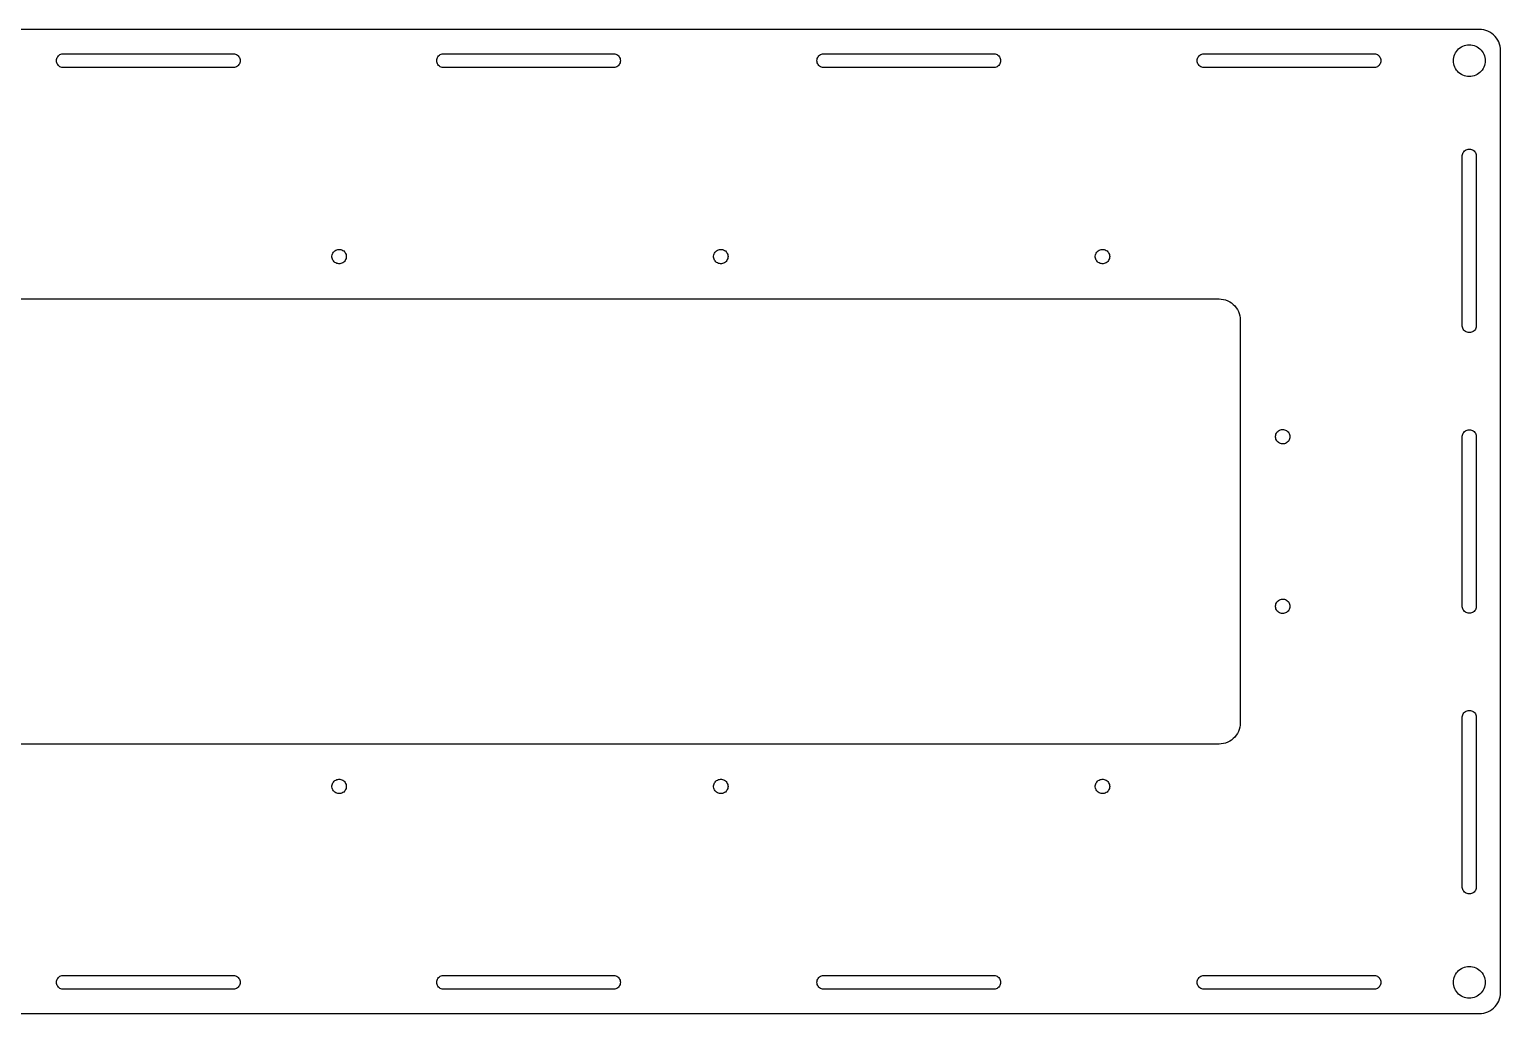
# Model space of a CAD drawing. Header units: metres. Extents: x -319 to 319, y -116 to 116.
# Drawn here: x -28 to 318.9, y -116.1 to 116.1 of the extents above; entities that cross this region are included whole.
import ezdxf

# ---------------------------------------------------------------- set-up
doc = ezdxf.new("R2010")
doc.units = ezdxf.units.M

msp = doc.modelspace()

# ---------------------------------------------------------------- linework, layer by layer
for p, q in [((313.875, 116.075), (-313.875, 116.075)), ((314.398, 116.048), (313.875, 116.075)), ((314.915, 115.966), (314.398, 116.048)), ((315.42, 115.83), (314.915, 115.966)), ((315.909, 115.643), (315.42, 115.83)), ((316.375, 115.405), (315.909, 115.643)), ((316.814, 115.12), (316.375, 115.405)), ((317.221, 114.791), (316.814, 115.12)), ((317.591, 114.421), (317.221, 114.791)), ((308.466, 110.904), (308.713, 111.209)), ((308.713, 111.209), (308.991, 111.487)), ((308.991, 111.487), (309.296, 111.734)), ((309.296, 111.734), (309.625, 111.948)), ((309.625, 111.948), (309.975, 112.126)), ((309.975, 112.126), (310.341, 112.266)), ((310.341, 112.266), (310.72, 112.368)), ((310.72, 112.368), (311.108, 112.429)), ((311.108, 112.429), (311.5, 112.45)), ((311.5, 112.45), (311.892, 112.429)), ((311.892, 112.429), (312.28, 112.368)), ((312.28, 112.368), (312.659, 112.266)), ((312.659, 112.266), (313.025, 112.126)), ((313.025, 112.126), (313.375, 111.948)), ((313.375, 111.948), (313.704, 111.734)), ((313.704, 111.734), (314.009, 111.487)), ((314.009, 111.487), (314.287, 111.209)), ((314.287, 111.209), (314.534, 110.904)), ((317.92, 114.014), (317.591, 114.421)), ((318.205, 113.575), (317.92, 114.014)), ((318.443, 113.109), (318.205, 113.575)), ((318.63, 112.62), (318.443, 113.109)), ((318.766, 112.115), (318.63, 112.62)), ((318.848, 111.598), (318.766, 112.115)), ((318.875, 111.075), (318.848, 111.598)), ((318.875, -111.075), (318.875, 111.075)), ((-21.65, 108.7), (-21.6316, 108.946)), ((-21.6316, 108.454), (-21.65, 108.7)), ((-21.6316, 108.946), (-21.5767, 109.186)), ((-21.5767, 108.214), (-21.6316, 108.454)), ((-21.5767, 109.186), (-21.4866, 109.416)), ((-21.4866, 107.984), (-21.5767, 108.214)), ((-21.4866, 109.416), (-21.3633, 109.629)), ((-21.3633, 107.771), (-21.4866, 107.984)), ((-21.3633, 109.629), (-21.2095, 109.822)), ((-21.2095, 107.578), (-21.3633, 107.771)), ((-21.2095, 109.822), (-21.0287, 109.99)), ((-21.0287, 107.41), (-21.2095, 107.578)), ((-21.0287, 109.99), (-20.825, 110.129)), ((-20.825, 110.129), (-20.6028, 110.236)), ((-20.6028, 110.236), (-20.3672, 110.309)), ((-20.3672, 110.309), (-20.1233, 110.345)), ((-20.1233, 110.345), (20.1233, 110.345)), ((20.1233, 110.345), (20.3672, 110.309)), ((20.3672, 110.309), (20.6028, 110.236)), ((20.6028, 110.236), (20.825, 110.129)), ((20.825, 110.129), (21.0287, 109.99)), ((21.0287, 109.99), (21.2095, 109.822)), ((21.2095, 107.578), (21.0287, 107.41)), ((21.2095, 109.822), (21.3633, 109.629)), ((21.3633, 107.771), (21.2095, 107.578)), ((21.3633, 109.629), (21.4866, 109.416)), ((21.4866, 107.984), (21.3633, 107.771)), ((21.4866, 109.416), (21.5767, 109.186)), ((21.5767, 108.214), (21.4866, 107.984)), ((21.5767, 109.186), (21.6316, 108.946)), ((21.6316, 108.454), (21.5767, 108.214)), ((21.6316, 108.946), (21.65, 108.7)), ((21.65, 108.7), (21.6316, 108.454)), ((68.0167, 108.7), (68.0351, 108.946)), ((68.0351, 108.454), (68.0167, 108.7)), ((68.0351, 108.946), (68.09, 109.186)), ((68.09, 108.214), (68.0351, 108.454)), ((68.09, 109.186), (68.1801, 109.416)), ((68.1801, 107.984), (68.09, 108.214)), ((68.1801, 109.416), (68.3034, 109.629)), ((68.3034, 107.771), (68.1801, 107.984)), ((68.3034, 109.629), (68.4571, 109.822)), ((68.4571, 107.578), (68.3034, 107.771)), ((68.4571, 109.822), (68.6379, 109.99)), ((68.6379, 107.41), (68.4571, 107.578)), ((68.6379, 109.99), (68.8417, 110.129)), ((68.8417, 110.129), (69.0638, 110.236)), ((69.0638, 110.236), (69.2995, 110.309)), ((69.2995, 110.309), (69.5434, 110.345)), ((69.5434, 110.345), (109.79, 110.345)), ((109.79, 110.345), (110.034, 110.309)), ((110.034, 110.309), (110.269, 110.236)), ((110.269, 110.236), (110.492, 110.129)), ((110.492, 110.129), (110.695, 109.99)), ((110.695, 109.99), (110.876, 109.822)), ((110.876, 107.578), (110.695, 107.41)), ((110.876, 109.822), (111.03, 109.629)), ((111.03, 107.771), (110.876, 107.578)), ((111.03, 109.629), (111.153, 109.416)), ((111.153, 107.984), (111.03, 107.771)), ((111.153, 109.416), (111.243, 109.186)), ((111.243, 108.214), (111.153, 107.984)), ((111.243, 109.186), (111.298, 108.946)), ((111.298, 108.454), (111.243, 108.214)), ((111.298, 108.946), (111.317, 108.7)), ((111.317, 108.7), (111.298, 108.454)), ((157.683, 108.7), (157.702, 108.946)), ((157.702, 108.454), (157.683, 108.7)), ((157.702, 108.946), (157.757, 109.186)), ((157.757, 108.214), (157.702, 108.454)), ((157.757, 109.186), (157.847, 109.416)), ((157.847, 107.984), (157.757, 108.214)), ((157.847, 109.416), (157.97, 109.629)), ((157.97, 107.771), (157.847, 107.984)), ((157.97, 109.629), (158.124, 109.822)), ((158.124, 107.578), (157.97, 107.771)), ((158.124, 109.822), (158.305, 109.99)), ((158.305, 107.41), (158.124, 107.578)), ((158.305, 109.99), (158.508, 110.129)), ((158.508, 110.129), (158.731, 110.236)), ((158.731, 110.236), (158.966, 110.309)), ((158.966, 110.309), (159.21, 110.345)), ((159.21, 110.345), (199.457, 110.345)), ((199.457, 110.345), (199.701, 110.309)), ((199.701, 110.309), (199.936, 110.236)), ((199.936, 110.236), (200.158, 110.129)), ((200.158, 110.129), (200.362, 109.99)), ((200.362, 109.99), (200.543, 109.822)), ((200.543, 107.578), (200.362, 107.41)), ((200.543, 109.822), (200.697, 109.629)), ((200.697, 107.771), (200.543, 107.578)), ((200.697, 109.629), (200.82, 109.416)), ((200.82, 107.984), (200.697, 107.771)), ((200.82, 109.416), (200.91, 109.186)), ((200.91, 108.214), (200.82, 107.984)), ((200.91, 109.186), (200.965, 108.946)), ((200.965, 108.454), (200.91, 108.214)), ((200.965, 108.946), (200.983, 108.7)), ((200.983, 108.7), (200.965, 108.454)), ((247.35, 108.7), (247.368, 108.946)), ((247.368, 108.454), (247.35, 108.7)), ((247.368, 108.946), (247.423, 109.186)), ((247.423, 108.214), (247.368, 108.454)), ((247.423, 109.186), (247.513, 109.416)), ((247.513, 107.984), (247.423, 108.214)), ((247.513, 109.416), (247.637, 109.629)), ((247.637, 107.771), (247.513, 107.984)), ((247.637, 109.629), (247.79, 109.822)), ((247.79, 107.578), (247.637, 107.771)), ((247.79, 109.822), (247.971, 109.99)), ((247.971, 107.41), (247.79, 107.578)), ((247.971, 109.99), (248.175, 110.129)), ((248.175, 110.129), (248.397, 110.236)), ((248.397, 110.236), (248.633, 110.309)), ((248.633, 110.309), (248.877, 110.345)), ((248.877, 110.345), (289.123, 110.345)), ((289.123, 110.345), (289.367, 110.309)), ((289.367, 110.309), (289.603, 110.236)), ((289.603, 110.236), (289.825, 110.129)), ((289.825, 110.129), (290.029, 109.99)), ((290.029, 109.99), (290.21, 109.822)), ((290.21, 107.578), (290.029, 107.41)), ((290.21, 109.822), (290.363, 109.629)), ((290.363, 107.771), (290.21, 107.578)), ((290.363, 109.629), (290.487, 109.416)), ((290.487, 107.984), (290.363, 107.771)), ((290.487, 109.416), (290.577, 109.186)), ((290.577, 108.214), (290.487, 107.984)), ((290.577, 109.186), (290.632, 108.946)), ((290.632, 108.454), (290.577, 108.214)), ((290.632, 108.946), (290.65, 108.7)), ((290.65, 108.7), (290.632, 108.454)), ((307.75, 108.7), (307.771, 109.092)), ((307.771, 108.308), (307.75, 108.7)), ((307.771, 109.092), (307.832, 109.48)), ((307.832, 107.92), (307.771, 108.308)), ((307.832, 109.48), (307.934, 109.859)), ((307.934, 107.541), (307.832, 107.92)), ((307.934, 109.859), (308.074, 110.225)), ((308.074, 107.175), (307.934, 107.541)), ((308.074, 110.225), (308.252, 110.575)), ((308.252, 110.575), (308.466, 110.904)), ((314.534, 110.904), (314.748, 110.575)), ((314.748, 110.575), (314.926, 110.225)), ((314.926, 110.225), (315.066, 109.859)), ((315.066, 107.541), (314.926, 107.175)), ((315.066, 109.859), (315.168, 109.48)), ((315.168, 107.92), (315.066, 107.541)), ((315.168, 109.48), (315.229, 109.092)), ((315.229, 108.308), (315.168, 107.92)), ((315.229, 109.092), (315.25, 108.7)), ((315.25, 108.7), (315.229, 108.308)), ((-20.825, 107.271), (-21.0287, 107.41)), ((-20.6028, 107.164), (-20.825, 107.271)), ((-20.3672, 107.091), (-20.6028, 107.164)), ((-20.1233, 107.055), (-20.3672, 107.091)), ((20.1233, 107.055), (-20.1233, 107.055)), ((20.3672, 107.091), (20.1233, 107.055)), ((20.6028, 107.164), (20.3672, 107.091)), ((20.825, 107.271), (20.6028, 107.164)), ((21.0287, 107.41), (20.825, 107.271)), ((68.8417, 107.271), (68.6379, 107.41)), ((69.0638, 107.164), (68.8417, 107.271)), ((69.2995, 107.091), (69.0638, 107.164)), ((69.5434, 107.055), (69.2995, 107.091)), ((109.79, 107.055), (69.5434, 107.055)), ((110.034, 107.091), (109.79, 107.055)), ((110.269, 107.164), (110.034, 107.091)), ((110.492, 107.271), (110.269, 107.164)), ((110.695, 107.41), (110.492, 107.271)), ((158.508, 107.271), (158.305, 107.41)), ((158.731, 107.164), (158.508, 107.271)), ((158.966, 107.091), (158.731, 107.164)), ((159.21, 107.055), (158.966, 107.091)), ((199.457, 107.055), (159.21, 107.055)), ((199.701, 107.091), (199.457, 107.055)), ((199.936, 107.164), (199.701, 107.091)), ((200.158, 107.271), (199.936, 107.164)), ((200.362, 107.41), (200.158, 107.271)), ((248.175, 107.271), (247.971, 107.41)), ((248.397, 107.164), (248.175, 107.271)), ((248.633, 107.091), (248.397, 107.164)), ((248.877, 107.055), (248.633, 107.091)), ((289.123, 107.055), (248.877, 107.055)), ((289.367, 107.091), (289.123, 107.055)), ((289.603, 107.164), (289.367, 107.091)), ((289.825, 107.271), (289.603, 107.164)), ((290.029, 107.41), (289.825, 107.271)), ((308.252, 106.825), (308.074, 107.175)), ((308.466, 106.496), (308.252, 106.825)), ((308.713, 106.191), (308.466, 106.496)), ((308.991, 105.913), (308.713, 106.191)), ((309.296, 105.666), (308.991, 105.913)), ((309.625, 105.452), (309.296, 105.666)), ((309.975, 105.274), (309.625, 105.452)), ((310.341, 105.134), (309.975, 105.274)), ((310.72, 105.032), (310.341, 105.134)), ((311.108, 104.971), (310.72, 105.032)), ((311.5, 104.95), (311.108, 104.971)), ((311.892, 104.971), (311.5, 104.95)), ((312.28, 105.032), (311.892, 104.971)), ((312.659, 105.134), (312.28, 105.032)), ((313.025, 105.274), (312.659, 105.134)), ((313.375, 105.452), (313.025, 105.274)), ((313.704, 105.666), (313.375, 105.452)), ((314.009, 105.913), (313.704, 105.666)), ((314.287, 106.191), (314.009, 105.913)), ((314.534, 106.496), (314.287, 106.191)), ((314.748, 106.825), (314.534, 106.496)), ((314.926, 107.175), (314.748, 106.825)), ((309.891, 86.5672), (309.964, 86.8028)), ((309.964, 86.8028), (310.071, 87.025)), ((310.071, 87.025), (310.21, 87.2288)), ((310.21, 87.2288), (310.378, 87.4095)), ((310.378, 87.4095), (310.571, 87.5633)), ((310.571, 87.5633), (310.784, 87.6866)), ((310.784, 87.6866), (311.014, 87.7767)), ((311.014, 87.7767), (311.254, 87.8316)), ((311.254, 87.8316), (311.5, 87.85)), ((311.5, 87.85), (311.746, 87.8316)), ((311.746, 87.8316), (311.986, 87.7767)), ((311.986, 87.7767), (312.216, 87.6866)), ((312.216, 87.6866), (312.429, 87.5633)), ((312.429, 87.5633), (312.622, 87.4095)), ((312.622, 87.4095), (312.79, 87.2288)), ((312.79, 87.2288), (312.929, 87.025)), ((312.929, 87.025), (313.036, 86.8028)), ((313.036, 86.8028), (313.109, 86.5672)), ((309.855, 86.3233), (309.891, 86.5672)), ((309.855, 46.0767), (309.855, 86.3233)), ((313.109, 86.5672), (313.145, 86.3233)), ((313.145, 86.3233), (313.145, 46.0767)), ((43.3045, 62.6241), (43.3407, 62.8696)), ((43.3045, 62.3759), (43.3045, 62.6241)), ((43.3407, 62.8696), (43.4122, 63.1073)), ((43.4122, 63.1073), (43.5175, 63.332)), ((43.5175, 63.332), (43.6544, 63.539)), ((43.6544, 63.539), (43.8201, 63.7238)), ((43.8201, 63.7238), (44.0108, 63.8826)), ((44.0108, 63.8826), (44.2227, 64.0119)), ((44.2227, 64.0119), (44.4511, 64.1089)), ((44.4511, 64.1089), (44.6912, 64.1717)), ((44.6912, 64.1717), (44.9379, 64.1989)), ((44.9379, 64.1989), (45.1859, 64.1898)), ((45.1859, 64.1898), (45.43, 64.1447)), ((45.43, 64.1447), (45.6649, 64.0646)), ((45.6649, 64.0646), (45.8856, 63.9511)), ((45.8856, 63.9511), (46.0874, 63.8067)), ((46.0874, 63.8067), (46.2661, 63.6344)), ((46.2661, 63.6344), (46.4178, 63.438)), ((46.4178, 63.438), (46.5393, 63.2216)), ((46.5393, 63.2216), (46.6279, 62.9898)), ((46.6279, 62.9898), (46.6819, 62.7475)), ((46.6819, 62.7475), (46.7, 62.5)), ((46.7, 62.5), (46.6819, 62.2525)), ((133.305, 62.6241), (133.341, 62.8696)), ((133.305, 62.3759), (133.305, 62.6241)), ((133.341, 62.8696), (133.412, 63.1073)), ((133.412, 63.1073), (133.518, 63.332)), ((133.518, 63.332), (133.654, 63.539)), ((133.654, 63.539), (133.82, 63.7238)), ((133.82, 63.7238), (134.011, 63.8826)), ((134.011, 63.8826), (134.223, 64.0119)), ((134.223, 64.0119), (134.451, 64.1089)), ((134.451, 64.1089), (134.691, 64.1717)), ((134.691, 64.1717), (134.938, 64.1989)), ((134.938, 64.1989), (135.186, 64.1898)), ((135.186, 64.1898), (135.43, 64.1447)), ((135.43, 64.1447), (135.665, 64.0646)), ((135.665, 64.0646), (135.886, 63.9511)), ((135.886, 63.9511), (136.087, 63.8067)), ((136.087, 63.8067), (136.266, 63.6344)), ((136.266, 63.6344), (136.418, 63.438)), ((136.418, 63.438), (136.539, 63.2216)), ((136.539, 63.2216), (136.628, 62.9898)), ((136.628, 62.9898), (136.682, 62.7475)), ((136.682, 62.7475), (136.7, 62.5)), ((136.7, 62.5), (136.682, 62.2525)), ((223.305, 62.6241), (223.341, 62.8696)), ((223.305, 62.3759), (223.305, 62.6241)), ((223.341, 62.8696), (223.412, 63.1073)), ((223.412, 63.1073), (223.518, 63.332)), ((223.518, 63.332), (223.654, 63.539)), ((223.654, 63.539), (223.82, 63.7238)), ((223.82, 63.7238), (224.011, 63.8826)), ((224.011, 63.8826), (224.223, 64.0119)), ((224.223, 64.0119), (224.451, 64.1089)), ((224.451, 64.1089), (224.691, 64.1717)), ((224.691, 64.1717), (224.938, 64.1989)), ((224.938, 64.1989), (225.186, 64.1898)), ((225.186, 64.1898), (225.43, 64.1447)), ((225.43, 64.1447), (225.665, 64.0646)), ((225.665, 64.0646), (225.886, 63.9511)), ((225.886, 63.9511), (226.087, 63.8067)), ((226.087, 63.8067), (226.266, 63.6344)), ((226.266, 63.6344), (226.418, 63.438)), ((226.418, 63.438), (226.539, 63.2216)), ((226.539, 63.2216), (226.628, 62.9898)), ((226.628, 62.9898), (226.682, 62.7475)), ((226.682, 62.7475), (226.7, 62.5)), ((226.7, 62.5), (226.682, 62.2525)), ((43.3407, 62.1304), (43.3045, 62.3759)), ((43.4122, 61.8927), (43.3407, 62.1304)), ((43.5175, 61.668), (43.4122, 61.8927)), ((43.6544, 61.461), (43.5175, 61.668)), ((43.8201, 61.2762), (43.6544, 61.461)), ((44.0108, 61.1174), (43.8201, 61.2762)), ((44.2227, 60.9881), (44.0108, 61.1174)), ((44.4511, 60.8911), (44.2227, 60.9881)), ((44.6912, 60.8283), (44.4511, 60.8911)), ((44.9379, 60.8011), (44.6912, 60.8283)), ((45.1859, 60.8102), (44.9379, 60.8011)), ((45.43, 60.8553), (45.1859, 60.8102)), ((45.6649, 60.9354), (45.43, 60.8553)), ((45.8856, 61.0489), (45.6649, 60.9354)), ((46.0874, 61.1933), (45.8856, 61.0489)), ((46.2661, 61.3656), (46.0874, 61.1933)), ((46.4178, 61.562), (46.2661, 61.3656)), ((46.5393, 61.7784), (46.4178, 61.562)), ((46.6279, 62.0102), (46.5393, 61.7784)), ((46.6819, 62.2525), (46.6279, 62.0102)), ((133.341, 62.1304), (133.305, 62.3759)), ((133.412, 61.8927), (133.341, 62.1304)), ((133.518, 61.668), (133.412, 61.8927)), ((133.654, 61.461), (133.518, 61.668)), ((133.82, 61.2762), (133.654, 61.461)), ((134.011, 61.1174), (133.82, 61.2762)), ((134.223, 60.9881), (134.011, 61.1174)), ((134.451, 60.8911), (134.223, 60.9881)), ((134.691, 60.8283), (134.451, 60.8911)), ((134.938, 60.8011), (134.691, 60.8283)), ((135.186, 60.8102), (134.938, 60.8011)), ((135.43, 60.8553), (135.186, 60.8102)), ((135.665, 60.9354), (135.43, 60.8553)), ((135.886, 61.0489), (135.665, 60.9354)), ((136.087, 61.1933), (135.886, 61.0489)), ((136.266, 61.3656), (136.087, 61.1933)), ((136.418, 61.562), (136.266, 61.3656)), ((136.539, 61.7784), (136.418, 61.562)), ((136.628, 62.0102), (136.539, 61.7784)), ((136.682, 62.2525), (136.628, 62.0102)), ((223.341, 62.1304), (223.305, 62.3759)), ((223.412, 61.8927), (223.341, 62.1304)), ((223.518, 61.668), (223.412, 61.8927)), ((223.654, 61.461), (223.518, 61.668)), ((223.82, 61.2762), (223.654, 61.461)), ((224.011, 61.1174), (223.82, 61.2762)), ((224.223, 60.9881), (224.011, 61.1174)), ((224.451, 60.8911), (224.223, 60.9881)), ((224.691, 60.8283), (224.451, 60.8911)), ((224.938, 60.8011), (224.691, 60.8283)), ((225.186, 60.8102), (224.938, 60.8011)), ((225.43, 60.8553), (225.186, 60.8102)), ((225.665, 60.9354), (225.43, 60.8553)), ((225.886, 61.0489), (225.665, 60.9354)), ((226.087, 61.1933), (225.886, 61.0489)), ((226.266, 61.3656), (226.087, 61.1933)), ((226.418, 61.562), (226.266, 61.3656)), ((226.539, 61.7784), (226.418, 61.562)), ((226.628, 62.0102), (226.539, 61.7784)), ((226.682, 62.2525), (226.628, 62.0102)), ((-252.5, 52.5), (252.5, 52.5)), ((252.5, 52.5), (253.023, 52.4726)), ((253.023, 52.4726), (253.54, 52.3907)), ((253.54, 52.3907), (254.045, 52.2553)), ((254.045, 52.2553), (254.534, 52.0677)), ((254.534, 52.0677), (255, 51.8301)), ((255, 51.8301), (255.439, 51.5451)), ((255.439, 51.5451), (255.846, 51.2157)), ((255.846, 51.2157), (256.216, 50.8457)), ((256.216, 50.8457), (256.545, 50.4389)), ((256.545, 50.4389), (256.83, 50)), ((256.83, 50), (257.068, 49.5337)), ((257.068, 49.5337), (257.255, 49.0451)), ((257.255, 49.0451), (257.391, 48.5396)), ((257.391, 48.5396), (257.473, 48.0226)), ((257.473, 48.0226), (257.5, 47.5)), ((257.5, 47.5), (257.5, -47.5)), ((309.891, 45.8328), (309.855, 46.0767)), ((309.964, 45.5972), (309.891, 45.8328)), ((310.071, 45.375), (309.964, 45.5972)), ((310.21, 45.1712), (310.071, 45.375)), ((310.378, 44.9905), (310.21, 45.1712)), ((312.79, 45.1712), (312.622, 44.9905)), ((312.929, 45.375), (312.79, 45.1712)), ((313.036, 45.5972), (312.929, 45.375)), ((313.109, 45.8328), (313.036, 45.5972)), ((313.145, 46.0767), (313.109, 45.8328)), ((310.571, 44.8367), (310.378, 44.9905)), ((310.784, 44.7134), (310.571, 44.8367)), ((311.014, 44.6233), (310.784, 44.7134)), ((311.254, 44.5684), (311.014, 44.6233)), ((311.5, 44.55), (311.254, 44.5684)), ((311.746, 44.5684), (311.5, 44.55)), ((311.986, 44.6233), (311.746, 44.5684)), ((312.216, 44.7134), (311.986, 44.6233)), ((312.429, 44.8367), (312.216, 44.7134)), ((312.622, 44.9905), (312.429, 44.8367)), ((265.912, 20.6073), (266.018, 20.832)), ((266.018, 20.832), (266.154, 21.039)), ((266.154, 21.039), (266.32, 21.2238)), ((266.32, 21.2238), (266.511, 21.3826)), ((266.511, 21.3826), (266.723, 21.5119)), ((266.723, 21.5119), (266.951, 21.6089)), ((266.951, 21.6089), (267.191, 21.6717)), ((267.191, 21.6717), (267.438, 21.6989)), ((267.438, 21.6989), (267.686, 21.6898)), ((267.686, 21.6898), (267.93, 21.6447)), ((267.93, 21.6447), (268.165, 21.5646)), ((268.165, 21.5646), (268.386, 21.4511)), ((268.386, 21.4511), (268.587, 21.3067)), ((268.587, 21.3067), (268.766, 21.1344)), ((268.766, 21.1344), (268.918, 20.938)), ((268.918, 20.938), (269.039, 20.7216)), ((309.964, 20.6028), (310.071, 20.825)), ((310.071, 20.825), (310.21, 21.0287)), ((310.21, 21.0287), (310.378, 21.2095)), ((310.378, 21.2095), (310.571, 21.3633)), ((310.571, 21.3633), (310.784, 21.4866)), ((310.784, 21.4866), (311.014, 21.5767)), ((311.014, 21.5767), (311.254, 21.6316)), ((311.254, 21.6316), (311.5, 21.65)), ((311.5, 21.65), (311.746, 21.6316)), ((311.746, 21.6316), (311.986, 21.5767)), ((311.986, 21.5767), (312.216, 21.4866)), ((312.216, 21.4866), (312.429, 21.3633)), ((312.429, 21.3633), (312.622, 21.2095)), ((312.622, 21.2095), (312.79, 21.0287)), ((312.79, 21.0287), (312.929, 20.825)), ((312.929, 20.825), (313.036, 20.6028)), ((265.805, 20.1241), (265.841, 20.3696)), ((265.805, 19.8759), (265.805, 20.1241)), ((265.841, 19.6304), (265.805, 19.8759)), ((265.841, 20.3696), (265.912, 20.6073)), ((265.912, 19.3927), (265.841, 19.6304)), ((266.018, 19.168), (265.912, 19.3927)), ((266.154, 18.961), (266.018, 19.168)), ((266.32, 18.7762), (266.154, 18.961)), ((266.511, 18.6174), (266.32, 18.7762)), ((266.723, 18.4881), (266.511, 18.6174)), ((266.951, 18.3911), (266.723, 18.4881)), ((267.191, 18.3283), (266.951, 18.3911)), ((267.438, 18.3011), (267.191, 18.3283)), ((267.686, 18.3102), (267.438, 18.3011)), ((267.93, 18.3553), (267.686, 18.3102)), ((268.165, 18.4354), (267.93, 18.3553)), ((268.386, 18.5489), (268.165, 18.4354)), ((268.587, 18.6933), (268.386, 18.5489)), ((268.766, 18.8656), (268.587, 18.6933)), ((268.918, 19.062), (268.766, 18.8656)), ((269.039, 19.2784), (268.918, 19.062)), ((269.039, 20.7216), (269.128, 20.4898)), ((269.128, 19.5102), (269.039, 19.2784)), ((269.128, 20.4898), (269.182, 20.2475)), ((269.182, 19.7525), (269.128, 19.5102)), ((269.182, 20.2475), (269.2, 20)), ((269.2, 20), (269.182, 19.7525)), ((309.855, 20.1233), (309.891, 20.3672)), ((309.855, -20.1233), (309.855, 20.1233)), ((309.891, 20.3672), (309.964, 20.6028)), ((313.036, 20.6028), (313.109, 20.3672)), ((313.109, 20.3672), (313.145, 20.1233)), ((313.145, 20.1233), (313.145, -20.1233)), ((265.805, -19.8759), (265.841, -19.6304)), ((265.805, -20.1241), (265.805, -19.8759)), ((265.841, -20.3696), (265.805, -20.1241)), ((265.841, -19.6304), (265.912, -19.3927)), ((265.912, -20.6073), (265.841, -20.3696)), ((265.912, -19.3927), (266.018, -19.168)), ((266.018, -20.832), (265.912, -20.6073)), ((266.018, -19.168), (266.154, -18.961)), ((266.154, -18.961), (266.32, -18.7762)), ((266.32, -18.7762), (266.511, -18.6174)), ((266.511, -18.6174), (266.723, -18.4881)), ((266.723, -18.4881), (266.951, -18.3911)), ((266.951, -18.3911), (267.191, -18.3283)), ((267.191, -18.3283), (267.438, -18.3011)), ((267.438, -18.3011), (267.686, -18.3102)), ((267.686, -18.3102), (267.93, -18.3553)), ((267.93, -18.3553), (268.165, -18.4354)), ((268.165, -18.4354), (268.386, -18.5489)), ((268.386, -18.5489), (268.587, -18.6933)), ((268.587, -18.6933), (268.766, -18.8656)), ((268.766, -18.8656), (268.918, -19.062)), ((268.918, -19.062), (269.039, -19.2784)), ((269.039, -20.7216), (268.918, -20.938)), ((269.039, -19.2784), (269.128, -19.5102)), ((269.128, -20.4898), (269.039, -20.7216)), ((269.128, -19.5102), (269.182, -19.7525)), ((269.182, -20.2475), (269.128, -20.4898)), ((269.182, -19.7525), (269.2, -20)), ((269.2, -20), (269.182, -20.2475)), ((309.891, -20.3672), (309.855, -20.1233)), ((309.964, -20.6028), (309.891, -20.3672)), ((310.071, -20.825), (309.964, -20.6028)), ((313.036, -20.6028), (312.929, -20.825)), ((313.109, -20.3672), (313.036, -20.6028)), ((313.145, -20.1233), (313.109, -20.3672)), ((266.154, -21.039), (266.018, -20.832)), ((266.32, -21.2238), (266.154, -21.039)), ((266.511, -21.3826), (266.32, -21.2238)), ((266.723, -21.5119), (266.511, -21.3826)), ((266.951, -21.6089), (266.723, -21.5119)), ((267.191, -21.6717), (266.951, -21.6089)), ((267.438, -21.6989), (267.191, -21.6717)), ((267.686, -21.6898), (267.438, -21.6989)), ((267.93, -21.6447), (267.686, -21.6898)), ((268.165, -21.5646), (267.93, -21.6447)), ((268.386, -21.4511), (268.165, -21.5646)), ((268.587, -21.3067), (268.386, -21.4511)), ((268.766, -21.1344), (268.587, -21.3067)), ((268.918, -20.938), (268.766, -21.1344)), ((310.21, -21.0287), (310.071, -20.825)), ((310.378, -21.2095), (310.21, -21.0287)), ((310.571, -21.3633), (310.378, -21.2095)), ((310.784, -21.4866), (310.571, -21.3633)), ((311.014, -21.5767), (310.784, -21.4866)), ((311.254, -21.6316), (311.014, -21.5767)), ((311.5, -21.65), (311.254, -21.6316)), ((311.746, -21.6316), (311.5, -21.65)), ((311.986, -21.5767), (311.746, -21.6316)), ((312.216, -21.4866), (311.986, -21.5767)), ((312.429, -21.3633), (312.216, -21.4866)), ((312.622, -21.2095), (312.429, -21.3633)), ((312.79, -21.0287), (312.622, -21.2095)), ((312.929, -20.825), (312.79, -21.0287)), ((310.21, -45.1712), (310.378, -44.9905)), ((310.378, -44.9905), (310.571, -44.8367)), ((310.571, -44.8367), (310.784, -44.7134)), ((310.784, -44.7134), (311.014, -44.6233)), ((311.014, -44.6233), (311.254, -44.5684)), ((311.254, -44.5684), (311.5, -44.55)), ((311.5, -44.55), (311.746, -44.5684)), ((311.746, -44.5684), (311.986, -44.6233)), ((311.986, -44.6233), (312.216, -44.7134)), ((312.216, -44.7134), (312.429, -44.8367)), ((312.429, -44.8367), (312.622, -44.9905)), ((312.622, -44.9905), (312.79, -45.1712)), ((257.391, -48.5396), (257.255, -49.0451)), ((257.473, -48.0226), (257.391, -48.5396)), ((257.5, -47.5), (257.473, -48.0226)), ((309.855, -46.0767), (309.891, -45.8328)), ((309.855, -86.3233), (309.855, -46.0767)), ((309.891, -45.8328), (309.964, -45.5972)), ((309.964, -45.5972), (310.071, -45.375)), ((310.071, -45.375), (310.21, -45.1712)), ((312.79, -45.1712), (312.929, -45.375)), ((312.929, -45.375), (313.036, -45.5972)), ((313.036, -45.5972), (313.109, -45.8328)), ((313.109, -45.8328), (313.145, -46.0767)), ((313.145, -46.0767), (313.145, -86.3233)), ((255, -51.8301), (254.534, -52.0677)), ((255.439, -51.5451), (255, -51.8301)), ((255.846, -51.2157), (255.439, -51.5451)), ((256.216, -50.8457), (255.846, -51.2157)), ((256.545, -50.4389), (256.216, -50.8457)), ((256.83, -50), (256.545, -50.4389)), ((257.068, -49.5337), (256.83, -50)), ((257.255, -49.0451), (257.068, -49.5337)), ((252.5, -52.5), (-252.5, -52.5)), ((253.023, -52.4726), (252.5, -52.5)), ((253.54, -52.3907), (253.023, -52.4726)), ((254.045, -52.2553), (253.54, -52.3907)), ((254.534, -52.0677), (254.045, -52.2553)), ((43.3045, -62.3759), (43.3407, -62.1304)), ((43.3045, -62.6241), (43.3045, -62.3759)), ((43.3407, -62.1304), (43.4122, -61.8927)), ((43.4122, -61.8927), (43.5175, -61.668)), ((43.5175, -61.668), (43.6544, -61.461)), ((43.6544, -61.461), (43.8201, -61.2762)), ((43.8201, -61.2762), (44.0108, -61.1174)), ((44.0108, -61.1174), (44.2227, -60.9881)), ((44.2227, -60.9881), (44.4511, -60.8911)), ((44.4511, -60.8911), (44.6912, -60.8283)), ((44.6912, -60.8283), (44.9379, -60.8011)), ((44.9379, -60.8011), (45.1859, -60.8102)), ((45.1859, -60.8102), (45.43, -60.8553)), ((45.43, -60.8553), (45.6649, -60.9354)), ((45.6649, -60.9354), (45.8856, -61.0489)), ((45.8856, -61.0489), (46.0874, -61.1933)), ((46.0874, -61.1933), (46.2661, -61.3656)), ((46.2661, -61.3656), (46.4178, -61.562)), ((46.4178, -61.562), (46.5393, -61.7784)), ((46.5393, -61.7784), (46.6279, -62.0102)), ((46.6279, -62.0102), (46.6819, -62.2525)), ((46.6819, -62.2525), (46.7, -62.5)), ((133.305, -62.3759), (133.341, -62.1304)), ((133.305, -62.6241), (133.305, -62.3759)), ((133.341, -62.1304), (133.412, -61.8927)), ((133.412, -61.8927), (133.518, -61.668)), ((133.518, -61.668), (133.654, -61.461)), ((133.654, -61.461), (133.82, -61.2762)), ((133.82, -61.2762), (134.011, -61.1174)), ((134.011, -61.1174), (134.223, -60.9881)), ((134.223, -60.9881), (134.451, -60.8911)), ((134.451, -60.8911), (134.691, -60.8283)), ((134.691, -60.8283), (134.938, -60.8011)), ((134.938, -60.8011), (135.186, -60.8102)), ((135.186, -60.8102), (135.43, -60.8553)), ((135.43, -60.8553), (135.665, -60.9354)), ((135.665, -60.9354), (135.886, -61.0489)), ((135.886, -61.0489), (136.087, -61.1933)), ((136.087, -61.1933), (136.266, -61.3656)), ((136.266, -61.3656), (136.418, -61.562)), ((136.418, -61.562), (136.539, -61.7784)), ((136.539, -61.7784), (136.628, -62.0102)), ((136.628, -62.0102), (136.682, -62.2525)), ((136.682, -62.2525), (136.7, -62.5)), ((223.305, -62.3759), (223.341, -62.1304)), ((223.305, -62.6241), (223.305, -62.3759)), ((223.341, -62.1304), (223.412, -61.8927)), ((223.412, -61.8927), (223.518, -61.668)), ((223.518, -61.668), (223.654, -61.461)), ((223.654, -61.461), (223.82, -61.2762)), ((223.82, -61.2762), (224.011, -61.1174)), ((224.011, -61.1174), (224.223, -60.9881)), ((224.223, -60.9881), (224.451, -60.8911)), ((224.451, -60.8911), (224.691, -60.8283)), ((224.691, -60.8283), (224.938, -60.8011)), ((224.938, -60.8011), (225.186, -60.8102)), ((225.186, -60.8102), (225.43, -60.8553)), ((225.43, -60.8553), (225.665, -60.9354)), ((225.665, -60.9354), (225.886, -61.0489)), ((225.886, -61.0489), (226.087, -61.1933)), ((226.087, -61.1933), (226.266, -61.3656)), ((226.266, -61.3656), (226.418, -61.562)), ((226.418, -61.562), (226.539, -61.7784)), ((226.539, -61.7784), (226.628, -62.0102)), ((226.628, -62.0102), (226.682, -62.2525)), ((226.682, -62.2525), (226.7, -62.5)), ((43.3407, -62.8696), (43.3045, -62.6241)), ((43.4122, -63.1073), (43.3407, -62.8696)), ((43.5175, -63.332), (43.4122, -63.1073)), ((43.6544, -63.539), (43.5175, -63.332)), ((43.8201, -63.7238), (43.6544, -63.539)), ((44.0108, -63.8826), (43.8201, -63.7238)), ((44.2227, -64.0119), (44.0108, -63.8826)), ((44.4511, -64.1089), (44.2227, -64.0119)), ((44.6912, -64.1717), (44.4511, -64.1089)), ((44.9379, -64.1989), (44.6912, -64.1717)), ((45.1859, -64.1898), (44.9379, -64.1989)), ((45.43, -64.1447), (45.1859, -64.1898)), ((45.6649, -64.0646), (45.43, -64.1447)), ((45.8856, -63.9511), (45.6649, -64.0646)), ((46.0874, -63.8067), (45.8856, -63.9511)), ((46.2661, -63.6344), (46.0874, -63.8067)), ((46.4178, -63.438), (46.2661, -63.6344)), ((46.5393, -63.2216), (46.4178, -63.438)), ((46.6279, -62.9898), (46.5393, -63.2216)), ((46.6819, -62.7475), (46.6279, -62.9898)), ((46.7, -62.5), (46.6819, -62.7475)), ((133.341, -62.8696), (133.305, -62.6241)), ((133.412, -63.1073), (133.341, -62.8696)), ((133.518, -63.332), (133.412, -63.1073)), ((133.654, -63.539), (133.518, -63.332)), ((133.82, -63.7238), (133.654, -63.539)), ((134.011, -63.8826), (133.82, -63.7238)), ((134.223, -64.0119), (134.011, -63.8826)), ((134.451, -64.1089), (134.223, -64.0119)), ((134.691, -64.1717), (134.451, -64.1089)), ((134.938, -64.1989), (134.691, -64.1717)), ((135.186, -64.1898), (134.938, -64.1989)), ((135.43, -64.1447), (135.186, -64.1898)), ((135.665, -64.0646), (135.43, -64.1447)), ((135.886, -63.9511), (135.665, -64.0646)), ((136.087, -63.8067), (135.886, -63.9511)), ((136.266, -63.6344), (136.087, -63.8067)), ((136.418, -63.438), (136.266, -63.6344)), ((136.539, -63.2216), (136.418, -63.438)), ((136.628, -62.9898), (136.539, -63.2216)), ((136.682, -62.7475), (136.628, -62.9898)), ((136.7, -62.5), (136.682, -62.7475)), ((223.341, -62.8696), (223.305, -62.6241)), ((223.412, -63.1073), (223.341, -62.8696)), ((223.518, -63.332), (223.412, -63.1073)), ((223.654, -63.539), (223.518, -63.332)), ((223.82, -63.7238), (223.654, -63.539)), ((224.011, -63.8826), (223.82, -63.7238)), ((224.223, -64.0119), (224.011, -63.8826)), ((224.451, -64.1089), (224.223, -64.0119)), ((224.691, -64.1717), (224.451, -64.1089)), ((224.938, -64.1989), (224.691, -64.1717)), ((225.186, -64.1898), (224.938, -64.1989)), ((225.43, -64.1447), (225.186, -64.1898)), ((225.665, -64.0646), (225.43, -64.1447)), ((225.886, -63.9511), (225.665, -64.0646)), ((226.087, -63.8067), (225.886, -63.9511)), ((226.266, -63.6344), (226.087, -63.8067)), ((226.418, -63.438), (226.266, -63.6344)), ((226.539, -63.2216), (226.418, -63.438)), ((226.628, -62.9898), (226.539, -63.2216)), ((226.682, -62.7475), (226.628, -62.9898)), ((226.7, -62.5), (226.682, -62.7475)), ((309.891, -86.5672), (309.855, -86.3233)), ((309.964, -86.8028), (309.891, -86.5672)), ((313.109, -86.5672), (313.036, -86.8028)), ((313.145, -86.3233), (313.109, -86.5672)), ((310.071, -87.025), (309.964, -86.8028)), ((310.21, -87.2288), (310.071, -87.025)), ((310.378, -87.4095), (310.21, -87.2288)), ((310.571, -87.5633), (310.378, -87.4095)), ((310.784, -87.6866), (310.571, -87.5633)), ((311.014, -87.7767), (310.784, -87.6866)), ((311.254, -87.8316), (311.014, -87.7767)), ((311.5, -87.85), (311.254, -87.8316)), ((311.746, -87.8316), (311.5, -87.85)), ((311.986, -87.7767), (311.746, -87.8316)), ((312.216, -87.6866), (311.986, -87.7767)), ((312.429, -87.5633), (312.216, -87.6866)), ((312.622, -87.4095), (312.429, -87.5633)), ((312.79, -87.2288), (312.622, -87.4095)), ((312.929, -87.025), (312.79, -87.2288)), ((313.036, -86.8028), (312.929, -87.025)), ((-21.2095, -107.578), (-21.0287, -107.41)), ((-21.0287, -107.41), (-20.825, -107.271)), ((-20.825, -107.271), (-20.6028, -107.164)), ((-20.6028, -107.164), (-20.3672, -107.091)), ((-20.3672, -107.091), (-20.1233, -107.055)), ((-20.1233, -107.055), (20.1233, -107.055)), ((20.1233, -107.055), (20.3672, -107.091)), ((20.3672, -107.091), (20.6028, -107.164)), ((20.6028, -107.164), (20.825, -107.271)), ((20.825, -107.271), (21.0287, -107.41)), ((21.0287, -107.41), (21.2095, -107.578)), ((68.4571, -107.578), (68.6379, -107.41)), ((68.6379, -107.41), (68.8417, -107.271)), ((68.8417, -107.271), (69.0638, -107.164)), ((69.0638, -107.164), (69.2995, -107.091)), ((69.2995, -107.091), (69.5434, -107.055)), ((69.5434, -107.055), (109.79, -107.055)), ((109.79, -107.055), (110.034, -107.091)), ((110.034, -107.091), (110.269, -107.164)), ((110.269, -107.164), (110.492, -107.271)), ((110.492, -107.271), (110.695, -107.41)), ((110.695, -107.41), (110.876, -107.578)), ((158.124, -107.578), (158.305, -107.41)), ((158.305, -107.41), (158.508, -107.271)), ((158.508, -107.271), (158.731, -107.164)), ((158.731, -107.164), (158.966, -107.091)), ((158.966, -107.091), (159.21, -107.055)), ((159.21, -107.055), (199.457, -107.055)), ((199.457, -107.055), (199.701, -107.091)), ((199.701, -107.091), (199.936, -107.164)), ((199.936, -107.164), (200.158, -107.271)), ((200.158, -107.271), (200.362, -107.41)), ((200.362, -107.41), (200.543, -107.578)), ((247.79, -107.578), (247.971, -107.41)), ((247.971, -107.41), (248.175, -107.271)), ((248.175, -107.271), (248.397, -107.164)), ((248.397, -107.164), (248.633, -107.091)), ((248.633, -107.091), (248.877, -107.055)), ((248.877, -107.055), (289.123, -107.055)), ((289.123, -107.055), (289.367, -107.091)), ((289.367, -107.091), (289.603, -107.164)), ((289.603, -107.164), (289.825, -107.271)), ((289.825, -107.271), (290.029, -107.41)), ((290.029, -107.41), (290.21, -107.578)), ((307.934, -107.541), (308.074, -107.175)), ((308.074, -107.175), (308.252, -106.825)), ((308.252, -106.825), (308.466, -106.496)), ((308.466, -106.496), (308.713, -106.191)), ((308.713, -106.191), (308.991, -105.913)), ((308.991, -105.913), (309.296, -105.666)), ((309.296, -105.666), (309.625, -105.452)), ((309.625, -105.452), (309.975, -105.274)), ((309.975, -105.274), (310.341, -105.134)), ((310.341, -105.134), (310.72, -105.032)), ((310.72, -105.032), (311.108, -104.971)), ((311.108, -104.971), (311.5, -104.95)), ((311.5, -104.95), (311.892, -104.971)), ((311.892, -104.971), (312.28, -105.032)), ((312.28, -105.032), (312.659, -105.134)), ((312.659, -105.134), (313.025, -105.274)), ((313.025, -105.274), (313.375, -105.452)), ((313.375, -105.452), (313.704, -105.666)), ((313.704, -105.666), (314.009, -105.913)), ((314.009, -105.913), (314.287, -106.191)), ((314.287, -106.191), (314.534, -106.496)), ((314.534, -106.496), (314.748, -106.825)), ((314.748, -106.825), (314.926, -107.175)), ((314.926, -107.175), (315.066, -107.541)), ((-21.65, -108.7), (-21.6316, -108.454)), ((-21.6316, -108.946), (-21.65, -108.7)), ((-21.6316, -108.454), (-21.5767, -108.214)), ((-21.5767, -109.186), (-21.6316, -108.946)), ((-21.5767, -108.214), (-21.4866, -107.984)), ((-21.4866, -109.416), (-21.5767, -109.186)), ((-21.4866, -107.984), (-21.3633, -107.771)), ((-21.3633, -109.629), (-21.4866, -109.416)), ((-21.3633, -107.771), (-21.2095, -107.578)), ((-21.2095, -109.822), (-21.3633, -109.629)), ((-21.0287, -109.99), (-21.2095, -109.822)), ((-20.825, -110.129), (-21.0287, -109.99)), ((-20.6028, -110.236), (-20.825, -110.129)), ((-20.3672, -110.309), (-20.6028, -110.236)), ((-20.1233, -110.345), (-20.3672, -110.309)), ((20.1233, -110.345), (-20.1233, -110.345)), ((20.3672, -110.309), (20.1233, -110.345)), ((20.6028, -110.236), (20.3672, -110.309)), ((20.825, -110.129), (20.6028, -110.236)), ((21.0287, -109.99), (20.825, -110.129)), ((21.2095, -109.822), (21.0287, -109.99)), ((21.2095, -107.578), (21.3633, -107.771)), ((21.3633, -109.629), (21.2095, -109.822)), ((21.3633, -107.771), (21.4866, -107.984)), ((21.4866, -109.416), (21.3633, -109.629)), ((21.4866, -107.984), (21.5767, -108.214)), ((21.5767, -109.186), (21.4866, -109.416)), ((21.5767, -108.214), (21.6316, -108.454)), ((21.6316, -108.946), (21.5767, -109.186)), ((21.6316, -108.454), (21.65, -108.7)), ((21.65, -108.7), (21.6316, -108.946)), ((68.0167, -108.7), (68.0351, -108.454)), ((68.0351, -108.946), (68.0167, -108.7)), ((68.0351, -108.454), (68.09, -108.214)), ((68.09, -109.186), (68.0351, -108.946)), ((68.09, -108.214), (68.1801, -107.984)), ((68.1801, -109.416), (68.09, -109.186)), ((68.1801, -107.984), (68.3034, -107.771)), ((68.3034, -109.629), (68.1801, -109.416)), ((68.3034, -107.771), (68.4571, -107.578)), ((68.4571, -109.822), (68.3034, -109.629)), ((68.6379, -109.99), (68.4571, -109.822)), ((68.8417, -110.129), (68.6379, -109.99)), ((69.0638, -110.236), (68.8417, -110.129)), ((69.2995, -110.309), (69.0638, -110.236)), ((69.5434, -110.345), (69.2995, -110.309)), ((109.79, -110.345), (69.5434, -110.345)), ((110.034, -110.309), (109.79, -110.345)), ((110.269, -110.236), (110.034, -110.309)), ((110.492, -110.129), (110.269, -110.236)), ((110.695, -109.99), (110.492, -110.129)), ((110.876, -109.822), (110.695, -109.99)), ((110.876, -107.578), (111.03, -107.771)), ((111.03, -109.629), (110.876, -109.822)), ((111.03, -107.771), (111.153, -107.984)), ((111.153, -109.416), (111.03, -109.629)), ((111.153, -107.984), (111.243, -108.214)), ((111.243, -109.186), (111.153, -109.416)), ((111.243, -108.214), (111.298, -108.454)), ((111.298, -108.946), (111.243, -109.186)), ((111.298, -108.454), (111.317, -108.7)), ((111.317, -108.7), (111.298, -108.946)), ((157.683, -108.7), (157.702, -108.454)), ((157.702, -108.946), (157.683, -108.7)), ((157.702, -108.454), (157.757, -108.214)), ((157.757, -109.186), (157.702, -108.946)), ((157.757, -108.214), (157.847, -107.984)), ((157.847, -109.416), (157.757, -109.186)), ((157.847, -107.984), (157.97, -107.771)), ((157.97, -109.629), (157.847, -109.416)), ((157.97, -107.771), (158.124, -107.578)), ((158.124, -109.822), (157.97, -109.629)), ((158.305, -109.99), (158.124, -109.822)), ((158.508, -110.129), (158.305, -109.99)), ((158.731, -110.236), (158.508, -110.129)), ((158.966, -110.309), (158.731, -110.236)), ((159.21, -110.345), (158.966, -110.309)), ((199.457, -110.345), (159.21, -110.345)), ((199.701, -110.309), (199.457, -110.345)), ((199.936, -110.236), (199.701, -110.309)), ((200.158, -110.129), (199.936, -110.236)), ((200.362, -109.99), (200.158, -110.129)), ((200.543, -109.822), (200.362, -109.99)), ((200.543, -107.578), (200.697, -107.771)), ((200.697, -109.629), (200.543, -109.822)), ((200.697, -107.771), (200.82, -107.984)), ((200.82, -109.416), (200.697, -109.629)), ((200.82, -107.984), (200.91, -108.214)), ((200.91, -109.186), (200.82, -109.416)), ((200.91, -108.214), (200.965, -108.454)), ((200.965, -108.946), (200.91, -109.186)), ((200.965, -108.454), (200.983, -108.7)), ((200.983, -108.7), (200.965, -108.946)), ((247.35, -108.7), (247.368, -108.454)), ((247.368, -108.946), (247.35, -108.7)), ((247.368, -108.454), (247.423, -108.214)), ((247.423, -109.186), (247.368, -108.946)), ((247.423, -108.214), (247.513, -107.984)), ((247.513, -109.416), (247.423, -109.186)), ((247.513, -107.984), (247.637, -107.771)), ((247.637, -109.629), (247.513, -109.416)), ((247.637, -107.771), (247.79, -107.578)), ((247.79, -109.822), (247.637, -109.629)), ((247.971, -109.99), (247.79, -109.822)), ((248.175, -110.129), (247.971, -109.99)), ((248.397, -110.236), (248.175, -110.129)), ((248.633, -110.309), (248.397, -110.236)), ((248.877, -110.345), (248.633, -110.309)), ((289.123, -110.345), (248.877, -110.345)), ((289.367, -110.309), (289.123, -110.345)), ((289.603, -110.236), (289.367, -110.309)), ((289.825, -110.129), (289.603, -110.236)), ((290.029, -109.99), (289.825, -110.129)), ((290.21, -109.822), (290.029, -109.99)), ((290.21, -107.578), (290.363, -107.771)), ((290.363, -109.629), (290.21, -109.822)), ((290.363, -107.771), (290.487, -107.984)), ((290.487, -109.416), (290.363, -109.629)), ((290.487, -107.984), (290.577, -108.214)), ((290.577, -109.186), (290.487, -109.416)), ((290.577, -108.214), (290.632, -108.454)), ((290.632, -108.946), (290.577, -109.186)), ((290.632, -108.454), (290.65, -108.7)), ((290.65, -108.7), (290.632, -108.946)), ((307.75, -108.7), (307.771, -108.308)), ((307.771, -109.092), (307.75, -108.7)), ((307.771, -108.308), (307.832, -107.92)), ((307.832, -109.48), (307.771, -109.092)), ((307.832, -107.92), (307.934, -107.541)), ((307.934, -109.859), (307.832, -109.48)), ((308.074, -110.225), (307.934, -109.859)), ((308.252, -110.575), (308.074, -110.225)), ((308.466, -110.904), (308.252, -110.575)), ((308.713, -111.209), (308.466, -110.904)), ((314.534, -110.904), (314.287, -111.209)), ((314.748, -110.575), (314.534, -110.904)), ((314.926, -110.225), (314.748, -110.575)), ((315.066, -109.859), (314.926, -110.225)), ((315.066, -107.541), (315.168, -107.92)), ((315.168, -109.48), (315.066, -109.859)), ((315.168, -107.92), (315.229, -108.308)), ((315.229, -109.092), (315.168, -109.48)), ((315.229, -108.308), (315.25, -108.7)), ((315.25, -108.7), (315.229, -109.092)), ((308.991, -111.487), (308.713, -111.209)), ((309.296, -111.734), (308.991, -111.487)), ((309.625, -111.948), (309.296, -111.734)), ((309.975, -112.126), (309.625, -111.948)), ((310.341, -112.266), (309.975, -112.126)), ((310.72, -112.368), (310.341, -112.266)), ((311.108, -112.429), (310.72, -112.368)), ((311.5, -112.45), (311.108, -112.429)), ((311.892, -112.429), (311.5, -112.45)), ((312.28, -112.368), (311.892, -112.429)), ((312.659, -112.266), (312.28, -112.368)), ((313.025, -112.126), (312.659, -112.266)), ((313.375, -111.948), (313.025, -112.126)), ((313.704, -111.734), (313.375, -111.948)), ((314.009, -111.487), (313.704, -111.734)), ((314.287, -111.209), (314.009, -111.487)), ((317.221, -114.791), (317.591, -114.421)), ((317.591, -114.421), (317.92, -114.014)), ((317.92, -114.014), (318.205, -113.575)), ((318.205, -113.575), (318.443, -113.109)), ((318.443, -113.109), (318.63, -112.62)), ((318.63, -112.62), (318.766, -112.115)), ((318.766, -112.115), (318.848, -111.598)), ((318.848, -111.598), (318.875, -111.075)), ((-313.875, -116.075), (313.875, -116.075)), ((313.875, -116.075), (314.398, -116.048)), ((314.398, -116.048), (314.915, -115.966)), ((314.915, -115.966), (315.42, -115.83)), ((315.42, -115.83), (315.909, -115.643)), ((315.909, -115.643), (316.375, -115.405)), ((316.375, -115.405), (316.814, -115.12)), ((316.814, -115.12), (317.221, -114.791))]:
    msp.add_line(p, q)

doc.saveas('drawing.dxf')
